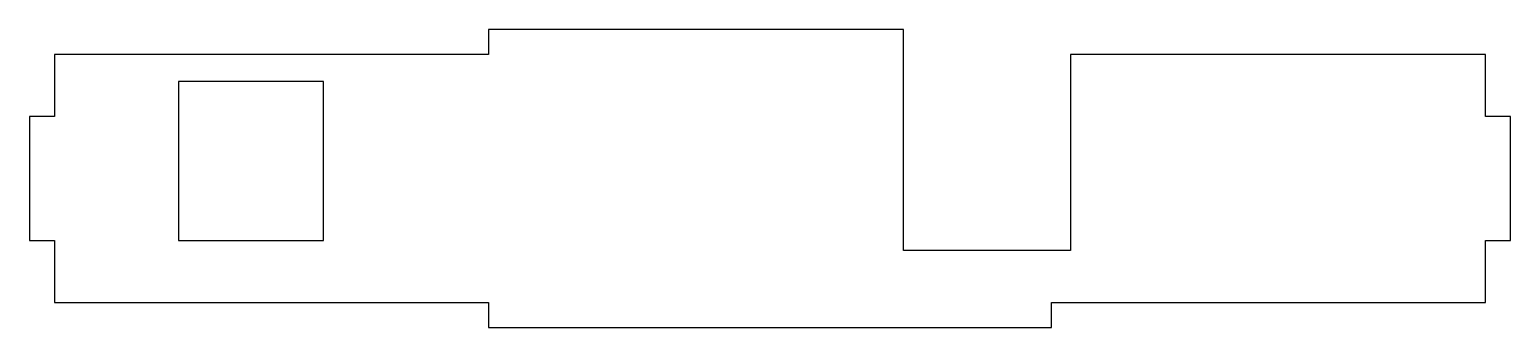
# Model space of a CAD drawing. Header units: millimetres. Extents: x -2 to 117, y -2 to 22.
import ezdxf

# ---------------------------------------------------------------- set-up
doc = ezdxf.new("R2010")
doc.units = ezdxf.units.MM

msp = doc.modelspace()

# ---------------------------------------------------------------- linework, layer by layer
at = {"color": 7, "linetype": 'Continuous', "lineweight": 25}
for p, q in [((35, 22), (35, 20)), ((68.47, 22), (35, 22)), ((68.47, 4.19), (68.47, 22)), ((0, 20), (0, 15)), ((35, 20), (0, 20)), ((81.93, 20), (81.93, 4.19)), ((115.41, 20), (81.93, 20)), ((115.41, 15), (115.41, 20)), ((21.7, 17.81), (10, 17.81)), ((10, 17.81), (10, 5)), ((21.7, 5), (21.7, 17.81)), ((-2, 15), (-2, 5)), ((0, 15), (-2, 15)), ((117.41, 15), (115.41, 15)), ((117.41, 5), (117.41, 15)), ((-2, 5), (0, 5)), ((0, 5), (0, 0)), ((10, 5), (21.7, 5)), ((115.41, 5), (117.41, 5)), ((115.41, 0), (115.41, 5)), ((81.93, 4.19), (68.47, 4.19)), ((0, 0), (35, 0)), ((35, 0), (35, -2)), ((80.41, 0), (115.41, 0)), ((80.41, -2), (80.41, 0)), ((35, -2), (80.41, -2))]:
    msp.add_line(p, q, dxfattribs=at)

doc.saveas('drawing.dxf')
